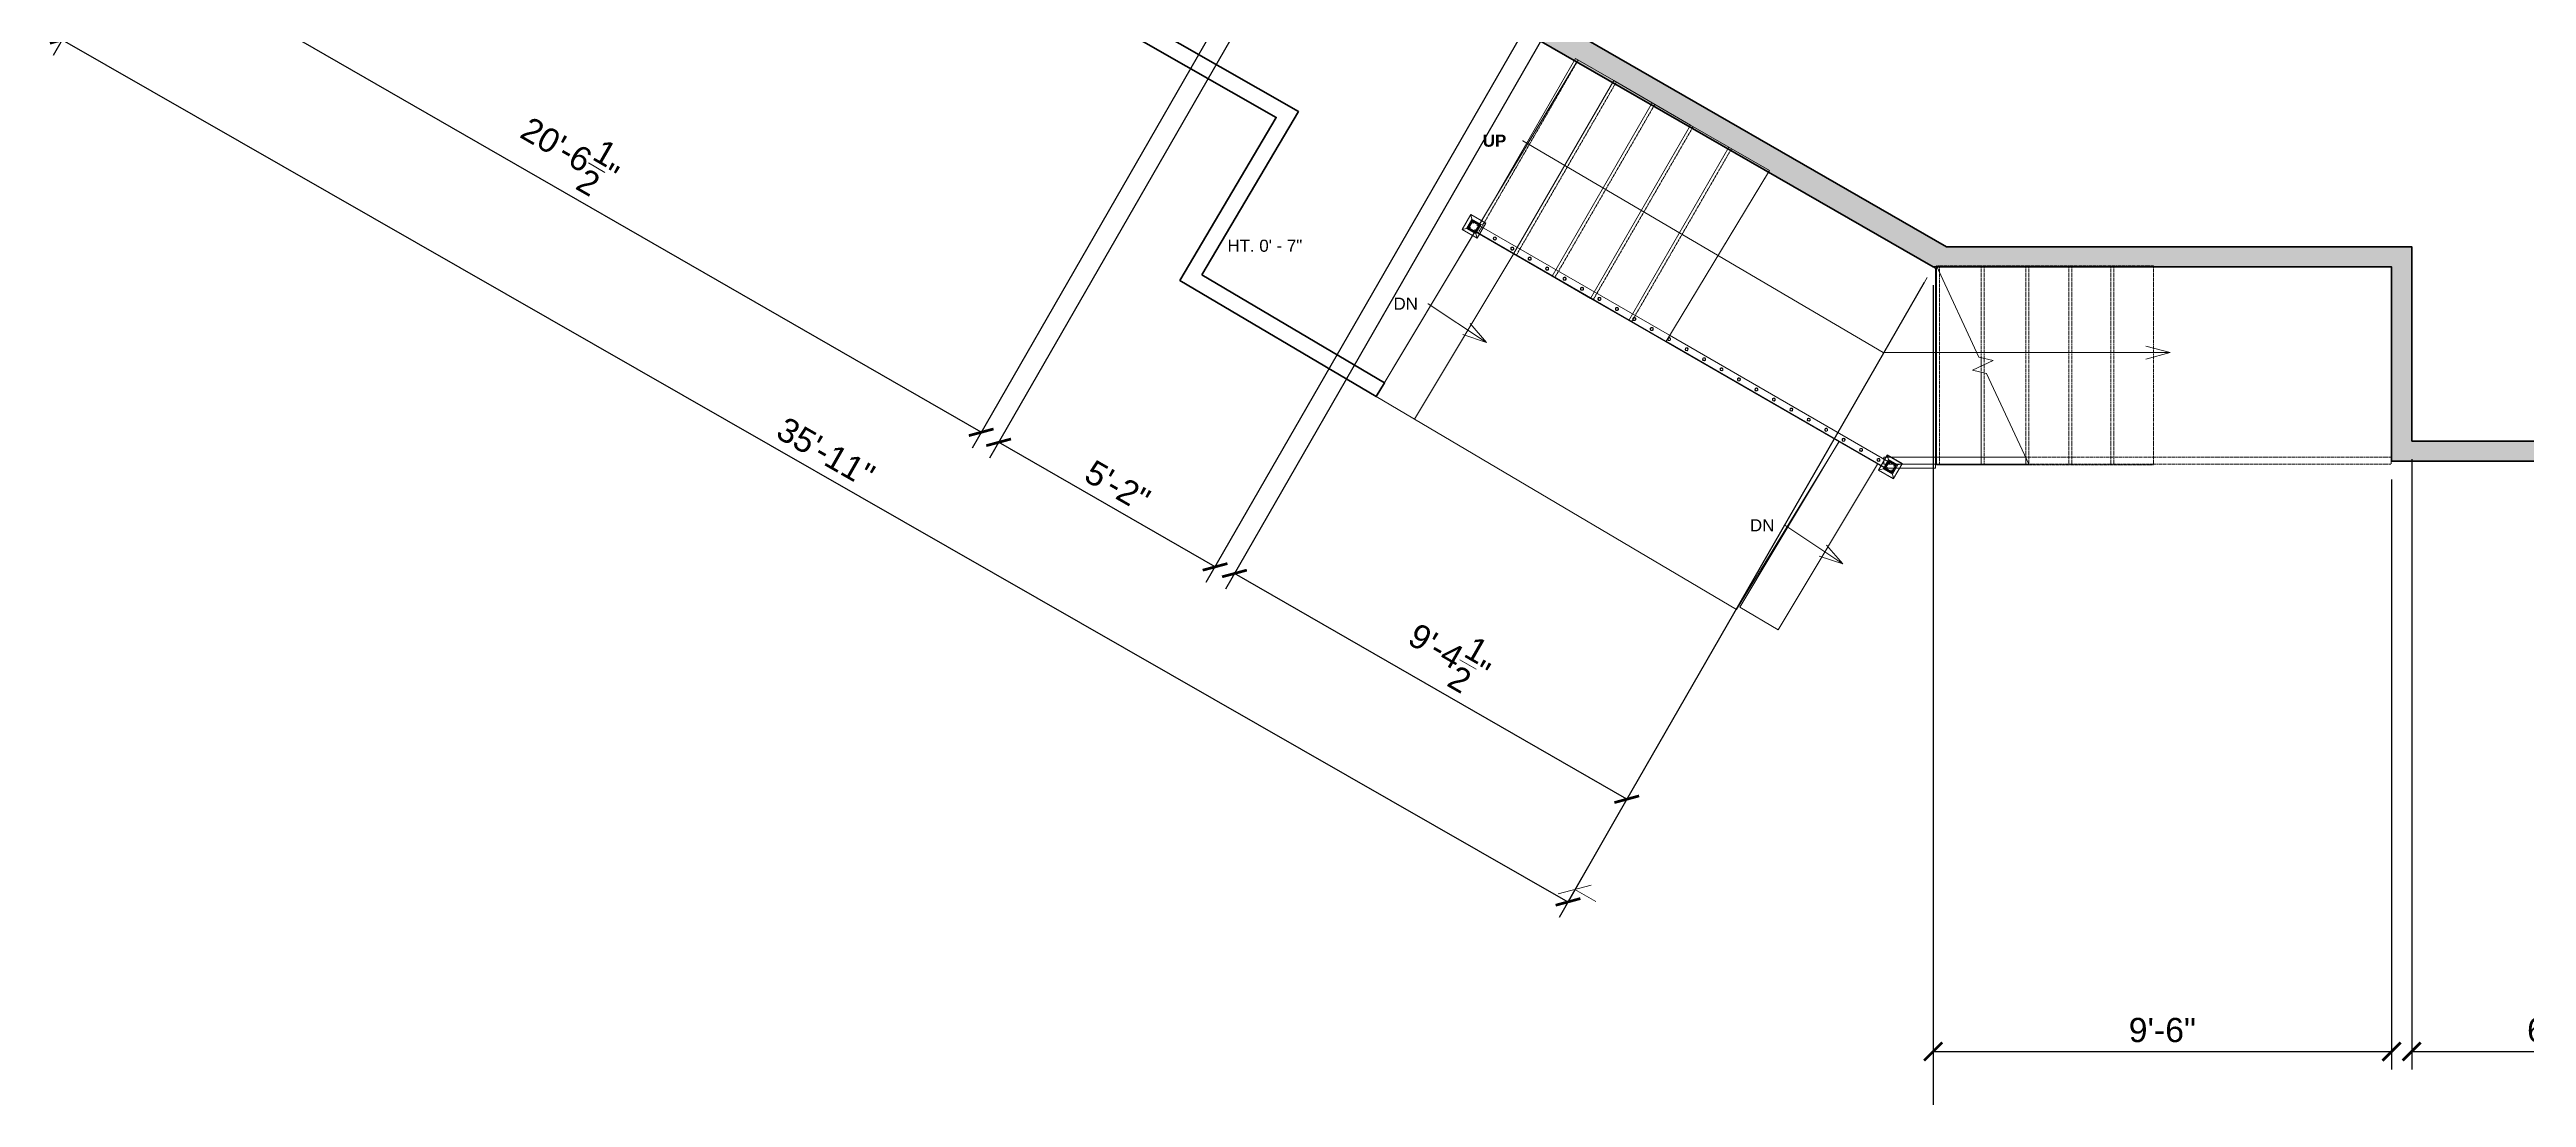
# Model space of a CAD drawing. Header units: inches. Extents: x -2078 to 106214, y -964 to 6385.
# Drawn here: x 86831 to 87446, y 3512 to 3772 of the extents above; entities that cross this region are included whole.
import ezdxf

# ---------------------------------------------------------------- set-up
doc = ezdxf.new("R2010")
doc.units = ezdxf.units.IN
doc.header["$MEASUREMENT"] = 0
doc.linetypes.add('Overhead 1_16_', pattern=[0.101562, 0.0625, -0.039062])
for name, color, linetype, lineweight in [('A-ANNO', 2, 'Continuous', 5), ('A-ANNO-DIMS', 1, 'Continuous', 9), ('A-ANNO-DIMS-48', 1, 'Continuous', 9), ('A-FLOR', 6, 'Continuous', 18), ('A-RAILING', 4, 'Continuous', 9), ('A-STRS', 4, 'Continuous', 9), ('A-STRS-MBND', 31, 'Overhead 1_16_', 9), ('A-WALL', 3, 'Continuous', 40), ('S-STRS-MBND', 31, 'Continuous', 9)]:
    doc.layers.add(name, color=color, linetype=linetype, lineweight=lineweight)
doc.layers.add('A-HATCH', color=9, linetype='Continuous')
doc.styles.add('Arial_1', font='arial.ttf', dxfattribs={"height": 0.0625})
doc.styles.add('Arial_B_4', font='arialbd.ttf', dxfattribs={"height": 0.0625})
doc.styles.add('Jay Cad', font='arial.ttf', dxfattribs={"height": 0.125})
doc.dimstyles.new('Jay Cad - DIMS', dxfattribs={"dimtxt": 0.125, "dimasz": 0.09375, "dimexe": 0.09375, "dimexo": 0.09375, "dimgap": 0.046875, "dimtad": 1, "dimdec": 1, "dimzin": 0, "dimdsep": 46, "dimlunit": 4, "dimtxsty": 'Jay Cad', "dimblk": 'ARCHTICK', "dimcen": 0.09, "dimclrd": 1, "dimclre": 1, "dimclrt": 256, "dimadec": 0, "dimazin": 0, "dimtfac": 1, "dimtdec": 1, "dimtofl": 0, "dimtmove": 1, "dimatfit": 3, "dimfxl": 1, "dimtolj": 1, "dimtzin": 0, "dimarcsym": 0})

# ---------------------------------------------------------------- blocks, each defined once
blk = doc.blocks.new('Railing - Railing-1516007-1ST FLOOR PLAN - BUISNESS OFFCE')
at = {"layer": 'A-RAILING'}
for p, q in [((-193.83, -69.4), (-191.51, -69.4)), ((-193.83, -71.15), (-193.83, -69.4)), ((-193.83, -69.4), (-191.51, -69.4)), ((-193.83, -71.15), (-193.83, -69.4)), ((-193.83, -71.15), (-191.51, -71.15)), ((-193.83, -71.15), (-191.51, -71.15)), ((-191.51, -69.4), (-158.59, -69.4)), ((-191.51, -69.4), (-158.59, -69.4)), ((-191.51, -71.15), (-157.77, -71.15)), ((-191.51, -71.15), (-157.77, -71.15)), ((-157.77, -71.15), (-158.59, -69.4)), ((-157.77, -71.15), (-158.59, -69.4)), ((-157.77, -71.15), (-158.59, -69.4))]:
    blk.add_line(p, q, dxfattribs=at)
at = {"layer": 'A-RAILING', "linetype": 'Overhead 1_16_'}
for p, q in [((-158.59, -69.4), (-126.83, -69.4)), ((-158.59, -69.4), (-126.83, -69.4)), ((-157.77, -71.15), (-126.83, -71.15)), ((-157.77, -71.15), (-126.83, -71.15)), ((-126.83, -69.4), (-67.83, -69.4)), ((-126.83, -69.4), (-67.83, -69.4)), ((-126.83, -71.15), (-67.83, -71.15)), ((-126.83, -71.15), (-67.83, -71.15)), ((-67.83, -69.4), (-67.83, -71.15)), ((-67.83, -69.4), (-67.83, -71.15))]:
    blk.add_line(p, q, dxfattribs=at)
blk = doc.blocks.new('Railing - Flat Cap - 2_ Heavy Duty Post-1520758-1ST FLOOR PLAN - BUISNESS OFFCE')
at = {"layer": 'A-RAILING'}
for p, q in [((-2.14, 2.14), (-2.16, 2.16)), ((-2.16, 2.16), (-2.16, -2.16)), ((-2.16, 2.16), (2.16, 2.16)), ((-1.34, 1.34), (-2.14, 2.14)), ((-2.14, 2.14), (-2.14, -2.14)), ((2.14, 2.14), (-2.14, 2.14)), ((-1.34, -1.34), (-1.34, 1.34)), ((1.34, 1.34), (-1.34, 1.34)), ((-1.13, 1.13), (-1.14, 1.14)), ((-1.14, 1.14), (-1.14, -1.14)), ((1.14, 1.14), (-1.14, 1.14)), ((-0.58, 0.58), (-1.1, 1.1)), ((-1, -1), (-1, 1)), ((1, 1), (-1, 1)), ((-1, 1), (-1, -1)), ((1, 1), (-1, 1)), ((-1, -1), (-1, 1)), ((-1, 1), (-1, -1)), ((-1, 1), (1, 1)), ((-1, 1), (1, 1)), ((0.91, 0.91), (-0.91, 0.91)), ((-0.91, 0.91), (-0.91, -0.91)), ((-0.91, 0.91), (0.91, 0.91)), ((-0.91, -0.91), (-0.91, 0.91)), ((1.1, 1.1), (0.58, 0.58)), ((0.91, -0.91), (0.91, 0.91)), ((0.91, 0.91), (0.91, -0.91)), ((1, 1), (1, -1)), ((1, -1), (1, 1)), ((1, -1), (1, 1)), ((1, 1), (1, -1)), ((1.14, 1.14), (1.13, 1.13)), ((1.14, -1.14), (1.14, 1.14)), ((2.14, 2.14), (1.34, 1.34)), ((1.34, 1.34), (1.34, -1.34)), ((2.16, 2.16), (2.14, 2.14)), ((2.14, -2.14), (2.14, 2.14)), ((2.16, -2.16), (2.16, 2.16)), ((-2.14, -2.14), (-2.16, -2.16)), ((-2.16, -2.16), (2.16, -2.16)), ((-1.34, -1.34), (-2.14, -2.14)), ((-2.14, -2.14), (2.14, -2.14)), ((1.34, -1.34), (-1.34, -1.34)), ((-1.13, -1.13), (-1.14, -1.14)), ((-1.14, -1.14), (1.14, -1.14)), ((-0.58, -0.58), (-1.1, -1.1)), ((1, -1), (-1, -1)), ((-1, -1), (1, -1)), ((1, -1), (-1, -1)), ((-1, -1), (1, -1)), ((-0.91, -0.91), (0.91, -0.91)), ((0.91, -0.91), (-0.91, -0.91)), ((0.58, -0.58), (1.1, -1.1)), ((1.13, -1.13), (1.14, -1.14)), ((1.34, -1.34), (2.14, -2.14)), ((2.14, -2.14), (2.16, -2.16))]:
    blk.add_line(p, q, dxfattribs=at)
for points in [[(-1.1, 1.1), (-1.1, 1.1), (-1.11, 1.11), (-1.12, 1.12), (-1.13, 1.13), (-1.13, 1.13), (-1.13, 1.13)], [(-0.55, 0.55), (-0.55, 0.55), (-0.56, 0.56), (-0.57, 0.57), (-0.58, 0.58), (-0.58, 0.58)], [(0.58, 0.58), (0.58, 0.58), (0.57, 0.57), (0.56, 0.56), (0.55, 0.55), (0.55, 0.55)], [(1.13, 1.13), (1.13, 1.13), (1.13, 1.13), (1.12, 1.12), (1.11, 1.11), (1.1, 1.1), (1.1, 1.1)], [(-1.1, -1.1), (-1.1, -1.1), (-1.11, -1.11), (-1.12, -1.12), (-1.13, -1.13), (-1.13, -1.13), (-1.13, -1.13)], [(-0.55, -0.55), (-0.55, -0.55), (-0.56, -0.56), (-0.57, -0.57), (-0.58, -0.58), (-0.58, -0.58)], [(0.55, -0.55), (0.55, -0.55), (0.56, -0.56), (0.57, -0.57), (0.58, -0.58), (0.58, -0.58)], [(1.1, -1.1), (1.1, -1.1), (1.11, -1.11), (1.12, -1.12), (1.13, -1.13), (1.13, -1.13), (1.13, -1.13)]]:
    blk.add_open_spline(points, degree=3, dxfattribs=at)
blk = doc.blocks.new('Railing - Flat Cap - 2_ Heavy Duty Post-1516491-1ST FLOOR PLAN - BUISNESS OFFCE')
at = {"layer": 'A-RAILING'}
for p, q in [((-2.14, 2.14), (-2.16, 2.16)), ((-2.16, 2.16), (-2.16, -2.16)), ((-2.16, 2.16), (2.16, 2.16)), ((-1.34, 1.34), (-2.14, 2.14)), ((-2.14, 2.14), (-2.14, -2.14)), ((2.14, 2.14), (-2.14, 2.14)), ((-1.34, -1.34), (-1.34, 1.34)), ((1.34, 1.34), (-1.34, 1.34)), ((-1.13, 1.13), (-1.14, 1.14)), ((-1.14, 1.14), (-1.14, -1.14)), ((1.14, 1.14), (-1.14, 1.14)), ((-0.58, 0.58), (-1.1, 1.1)), ((-1, -1), (-1, 1)), ((-1, 1), (-1, -1)), ((-1, 1), (1, 1)), ((-1, 1), (1, 1)), ((-1, -1), (-1, 1)), ((1, 1), (-1, 1)), ((-1, 1), (-1, -1)), ((1, 1), (-1, 1)), ((0.91, 0.91), (-0.91, 0.91)), ((-0.91, 0.91), (-0.91, -0.91)), ((-0.91, 0.91), (0.91, 0.91)), ((-0.91, -0.91), (-0.91, 0.91)), ((1.1, 1.1), (0.58, 0.58)), ((0.91, -0.91), (0.91, 0.91)), ((0.91, 0.91), (0.91, -0.91)), ((1, -1), (1, 1)), ((1, 1), (1, -1)), ((1, 1), (1, -1)), ((1, -1), (1, 1)), ((1.14, 1.14), (1.13, 1.13)), ((1.14, -1.14), (1.14, 1.14)), ((2.14, 2.14), (1.34, 1.34)), ((1.34, 1.34), (1.34, -1.34)), ((2.16, 2.16), (2.14, 2.14)), ((2.14, -2.14), (2.14, 2.14)), ((2.16, -2.16), (2.16, 2.16)), ((-2.14, -2.14), (-2.16, -2.16)), ((-2.16, -2.16), (2.16, -2.16)), ((-1.34, -1.34), (-2.14, -2.14)), ((-2.14, -2.14), (2.14, -2.14)), ((1.34, -1.34), (-1.34, -1.34)), ((-1.13, -1.13), (-1.14, -1.14)), ((-1.14, -1.14), (1.14, -1.14)), ((-0.58, -0.58), (-1.1, -1.1)), ((1, -1), (-1, -1)), ((-1, -1), (1, -1)), ((1, -1), (-1, -1)), ((-1, -1), (1, -1)), ((-0.91, -0.91), (0.91, -0.91)), ((0.91, -0.91), (-0.91, -0.91)), ((0.58, -0.58), (1.1, -1.1)), ((1.13, -1.13), (1.14, -1.14)), ((1.34, -1.34), (2.14, -2.14)), ((2.14, -2.14), (2.16, -2.16))]:
    blk.add_line(p, q, dxfattribs=at)
for points in [[(-1.1, 1.1), (-1.1, 1.1), (-1.11, 1.11), (-1.12, 1.12), (-1.13, 1.13), (-1.13, 1.13), (-1.13, 1.13)], [(-0.55, 0.55), (-0.55, 0.55), (-0.56, 0.56), (-0.57, 0.57), (-0.58, 0.58), (-0.58, 0.58)], [(0.58, 0.58), (0.58, 0.58), (0.57, 0.57), (0.56, 0.56), (0.55, 0.55), (0.55, 0.55)], [(1.13, 1.13), (1.13, 1.13), (1.13, 1.13), (1.12, 1.12), (1.11, 1.11), (1.1, 1.1), (1.1, 1.1)], [(-1.1, -1.1), (-1.1, -1.1), (-1.11, -1.11), (-1.12, -1.12), (-1.13, -1.13), (-1.13, -1.13), (-1.13, -1.13)], [(-0.55, -0.55), (-0.55, -0.55), (-0.56, -0.56), (-0.57, -0.57), (-0.58, -0.58), (-0.58, -0.58)], [(0.55, -0.55), (0.55, -0.55), (0.56, -0.56), (0.57, -0.57), (0.58, -0.58), (0.58, -0.58)], [(1.1, -1.1), (1.1, -1.1), (1.11, -1.11), (1.12, -1.12), (1.13, -1.13), (1.13, -1.13), (1.13, -1.13)]]:
    blk.add_open_spline(points, degree=3, dxfattribs=at)
blk = doc.blocks.new('Railing - 3_4_ x 3_4_ x _045_ wall-1520656-1ST FLOOR PLAN - BUISNESS OFFCE')
at = {"layer": 'A-RAILING', "flags": 128}
for points in [[(-0.38, 0), (-0.37, 0.08), (-0.34, 0.16), (-0.29, 0.23), (-0.23, 0.29), (-0.16, 0.34), (-0.08, 0.37), (0, 0.38)], [(0, 0.38), (-0.08, 0.37), (-0.16, 0.34), (-0.23, 0.29), (-0.29, 0.23), (-0.34, 0.16), (-0.37, 0.08), (-0.38, 0)], [(-0.38, 0), (-0.37, -0.08), (-0.34, -0.16), (-0.29, -0.23), (-0.23, -0.29), (-0.16, -0.34), (-0.08, -0.37), (0, -0.38)], [(0, -0.38), (-0.08, -0.37), (-0.16, -0.34), (-0.23, -0.29), (-0.29, -0.23), (-0.34, -0.16), (-0.37, -0.08), (-0.38, 0)], [(-0.33, 0), (-0.32, 0.08), (-0.29, 0.15), (-0.25, 0.22), (-0.19, 0.27), (-0.12, 0.31), (-0.04, 0.33), (0.04, 0.33), (0.12, 0.31), (0.19, 0.27), (0.25, 0.22), (0.29, 0.15), (0.32, 0.08), (0.33, 0)], [(0.33, 0), (0.32, 0.08), (0.29, 0.15), (0.25, 0.22), (0.19, 0.27), (0.12, 0.31), (0.04, 0.33), (-0.04, 0.33), (-0.12, 0.31), (-0.19, 0.27), (-0.25, 0.22), (-0.29, 0.15), (-0.32, 0.08), (-0.33, 0)], [(-0.33, 0), (-0.32, -0.08), (-0.29, -0.15), (-0.25, -0.22), (-0.19, -0.27), (-0.12, -0.31), (-0.04, -0.33), (0.04, -0.33), (0.12, -0.31), (0.19, -0.27), (0.25, -0.22), (0.29, -0.15), (0.32, -0.08), (0.33, 0)], [(0, 0.38), (0.08, 0.37), (0.16, 0.34), (0.23, 0.29), (0.29, 0.23), (0.34, 0.16), (0.37, 0.08), (0.38, 0)], [(0.38, 0), (0.37, 0.08), (0.34, 0.16), (0.29, 0.23), (0.23, 0.29), (0.16, 0.34), (0.08, 0.37), (0, 0.38)], [(0.33, 0), (0.32, -0.08), (0.29, -0.15), (0.25, -0.22), (0.19, -0.27), (0.12, -0.31), (0.04, -0.33), (-0.04, -0.33), (-0.12, -0.31), (-0.19, -0.27), (-0.25, -0.22), (-0.29, -0.15), (-0.32, -0.08), (-0.33, 0)], [(0, -0.38), (0.08, -0.37), (0.16, -0.34), (0.23, -0.29), (0.29, -0.23), (0.34, -0.16), (0.37, -0.08), (0.38, 0)], [(0.38, 0), (0.37, -0.08), (0.34, -0.16), (0.29, -0.23), (0.23, -0.29), (0.16, -0.34), (0.08, -0.37), (0, -0.38)]]:
    blk.add_lwpolyline(points, dxfattribs=at)
blk = doc.blocks.new('Railing - 3_4_ x 3_4_ x _045_ wall-1516493-1ST FLOOR PLAN - BUISNESS OFFCE')
at = {"layer": 'A-RAILING'}
for radius, start, end in [(0.375, 90, 180), (0.375, 90, 180), (0.375, 180, 270), (0.33, 0, 180), (0.33, 0, 180), (0.33, 180, 360), (0.33, 180, 360), (0.375, 0, 90), (0.375, 360, 90), (0.375, 270, 360), (0.375, 270, 360), (0.375, 180, 270)]:
    blk.add_arc((0, 0), radius, start, end, dxfattribs=at)
blk = doc.blocks.new('Railing - Railing-1520375-1ST FLOOR PLAN - BUISNESS OFFCE')
at = {"layer": 'A-RAILING'}
for p, q in [((-295.16, -13.36), (-294.28, -11.85)), ((-295.16, -13.36), (-294.28, -11.85)), ((-294.28, -11.85), (-247.03, -39.13)), ((-294.28, -11.85), (-247.03, -39.13)), ((-295.16, -13.36), (-247.9, -40.64)), ((-295.16, -13.36), (-247.9, -40.64)), ((-247.9, -40.64), (-193.48, -72.06)), ((-247.9, -40.64), (-193.48, -72.06)), ((-247.03, -39.13), (-192.6, -70.55)), ((-247.03, -39.13), (-192.6, -70.55)), ((-192.6, -70.55), (-193.48, -72.06)), ((-192.6, -70.55), (-193.48, -72.06))]:
    blk.add_line(p, q, dxfattribs=at)
at = {"rotation": 60.00153650039409}
for name, p in [('Railing - Flat Cap - 2_ Heavy Duty Post-1520758-1ST FLOOR PLAN - BUISNESS OFFCE', (-295.58, -12.11)), ('Railing - 3_4_ x 3_4_ x _045_ wall-1520656-1ST FLOOR PLAN - BUISNESS OFFCE', (-290.39, -15.11)), ('Railing - 3_4_ x 3_4_ x _045_ wall-1520656-1ST FLOOR PLAN - BUISNESS OFFCE', (-286.06, -17.61)), ('Railing - 3_4_ x 3_4_ x _045_ wall-1520656-1ST FLOOR PLAN - BUISNESS OFFCE', (-281.73, -20.11)), ('Railing - 3_4_ x 3_4_ x _045_ wall-1520656-1ST FLOOR PLAN - BUISNESS OFFCE', (-277.4, -22.61)), ('Railing - 3_4_ x 3_4_ x _045_ wall-1520656-1ST FLOOR PLAN - BUISNESS OFFCE', (-273.07, -25.11)), ('Railing - 3_4_ x 3_4_ x _045_ wall-1520656-1ST FLOOR PLAN - BUISNESS OFFCE', (-268.74, -27.6)), ('Railing - 3_4_ x 3_4_ x _045_ wall-1520656-1ST FLOOR PLAN - BUISNESS OFFCE', (-264.41, -30.1)), ('Railing - 3_4_ x 3_4_ x _045_ wall-1520656-1ST FLOOR PLAN - BUISNESS OFFCE', (-260.08, -32.6)), ('Railing - 3_4_ x 3_4_ x _045_ wall-1520656-1ST FLOOR PLAN - BUISNESS OFFCE', (-255.75, -35.1)), ('Railing - 3_4_ x 3_4_ x _045_ wall-1520656-1ST FLOOR PLAN - BUISNESS OFFCE', (-251.42, -37.6)), ('Railing - 3_4_ x 3_4_ x _045_ wall-1516493-1ST FLOOR PLAN - BUISNESS OFFCE', (-247.09, -40.1)), ('Railing - 3_4_ x 3_4_ x _045_ wall-1516493-1ST FLOOR PLAN - BUISNESS OFFCE', (-242.76, -42.6)), ('Railing - 3_4_ x 3_4_ x _045_ wall-1516493-1ST FLOOR PLAN - BUISNESS OFFCE', (-238.43, -45.1)), ('Railing - 3_4_ x 3_4_ x _045_ wall-1516493-1ST FLOOR PLAN - BUISNESS OFFCE', (-234.1, -47.6)), ('Railing - 3_4_ x 3_4_ x _045_ wall-1516493-1ST FLOOR PLAN - BUISNESS OFFCE', (-229.77, -50.1)), ('Railing - 3_4_ x 3_4_ x _045_ wall-1516493-1ST FLOOR PLAN - BUISNESS OFFCE', (-225.44, -52.6)), ('Railing - 3_4_ x 3_4_ x _045_ wall-1516493-1ST FLOOR PLAN - BUISNESS OFFCE', (-221.11, -55.1)), ('Railing - 3_4_ x 3_4_ x _045_ wall-1516493-1ST FLOOR PLAN - BUISNESS OFFCE', (-216.77, -57.6)), ('Railing - 3_4_ x 3_4_ x _045_ wall-1516493-1ST FLOOR PLAN - BUISNESS OFFCE', (-212.44, -60.1)), ('Railing - 3_4_ x 3_4_ x _045_ wall-1516493-1ST FLOOR PLAN - BUISNESS OFFCE', (-208.11, -62.6)), ('Railing - 3_4_ x 3_4_ x _045_ wall-1516493-1ST FLOOR PLAN - BUISNESS OFFCE', (-203.78, -65.1)), ('Railing - 3_4_ x 3_4_ x _045_ wall-1516493-1ST FLOOR PLAN - BUISNESS OFFCE', (-199.45, -67.6)), ('Railing - 3_4_ x 3_4_ x _045_ wall-1516493-1ST FLOOR PLAN - BUISNESS OFFCE', (-195.12, -70.1)), ('Railing - Flat Cap - 2_ Heavy Duty Post-1516491-1ST FLOOR PLAN - BUISNESS OFFCE', (-192.17, -71.81))]:
    blk.add_blockref(name, p, dxfattribs=at)
blk = doc.blocks.new('_Oblique')
at = {"color": 0, "linetype": 'ByBlock', "lineweight": -2}
blk.add_line((-0.5, -0.5), (0.5, 0.5), dxfattribs=at)
blk = doc.blocks.new('_ArchTick')
at = {"color": 0, "linetype": 'ByBlock', "const_width": 0.15}
blk.add_lwpolyline([(-0.5, -0.5), (0.5, 0.5)], dxfattribs=at)
blk = doc.blocks.new('*D3169')
at = {"layer": 'A-ANNO-DIMS-48', "color": 1, "lineweight": -2, "transparency": 16777216}
for p, q in [((86846.93, 3795.77), (86832.34, 3770.28)), ((86834.57, 3774.19), (87208.47, 3560.13)), ((87220.83, 3581.71), (87206.24, 3556.22))]:
    blk.add_line(p, q, dxfattribs=at)
at = {"layer": 'Defpoints', "color": 0, "transparency": 16777216}
for p in [(86849.16, 3799.67), (87223.06, 3585.62), (87208.47, 3560.13)]:
    blk.add_point(p, dxfattribs=at)
at = {"layer": 'A-ANNO-DIMS-48', "color": 1, "lineweight": -2, "transparency": 16777216, "xscale": 4.5, "yscale": 4.5, "zscale": 4.5}
for p, rotation in [((86834.57, 3774.19), 150.2090032084977), ((87208.47, 3560.13), 330.2090032084977)]:
    blk.add_blockref('_ArchTick', p, dxfattribs=dict(at, rotation=rotation))
at = {"layer": 'A-ANNO-DIMS-48', "color": 2, "transparency": 16777216, "insert": (87024.16, 3671.77), "char_height": 6, "attachment_point": 5, "rotation": 330.209, "style": 'Jay Cad'}
blk.add_mtext('\\A1;35\'-11"', dxfattribs=at)
blk = doc.blocks.new('*D3184')
at = {"layer": 'A-ANNO-DIMS-48', "color": 1, "lineweight": -2, "transparency": 16777216}
for p, q in [((87417.97, 3670.05), (87417.97, 3518.47)), ((87491.97, 3664.62), (87491.97, 3518.47)), ((87417.97, 3522.97), (87491.97, 3522.97))]:
    blk.add_line(p, q, dxfattribs=at)
at = {"layer": 'Defpoints', "color": 0, "transparency": 16777216}
for p in [(87417.97, 3674.55), (87491.97, 3669.12), (87491.97, 3522.97)]:
    blk.add_point(p, dxfattribs=at)
at = {"layer": 'A-ANNO-DIMS-48', "color": 1, "lineweight": -2, "transparency": 16777216, "xscale": 4.5, "yscale": 4.5, "zscale": 4.5, "rotation": 180}
blk.add_blockref('_ArchTick', (87417.97, 3522.97), dxfattribs=at)
at = {"layer": 'A-ANNO-DIMS-48', "color": 1, "lineweight": -2, "transparency": 16777216, "xscale": 4.5, "yscale": 4.5, "zscale": 4.5}
blk.add_blockref('_ArchTick', (87491.97, 3522.97), dxfattribs=at)
at = {"layer": 'A-ANNO-DIMS-48', "color": 2, "transparency": 16777216, "insert": (87454.97, 3528.28), "char_height": 6, "width": 0.4008, "attachment_point": 5, "style": 'Jay Cad'}
blk.add_mtext('\\A1;6\'-2"', dxfattribs=at)
blk = doc.blocks.new('*D3185')
at = {"layer": 'A-ANNO-DIMS-48', "color": 1, "lineweight": -2, "transparency": 16777216}
for p, q in [((87299.14, 3713.3), (87299.14, 3518.47)), ((87412.97, 3665.05), (87412.97, 3518.47)), ((87299.14, 3522.97), (87412.97, 3522.97))]:
    blk.add_line(p, q, dxfattribs=at)
at = {"layer": 'Defpoints', "color": 0, "transparency": 16777216}
for p in [(87299.14, 3717.8), (87412.97, 3669.55), (87412.97, 3522.97)]:
    blk.add_point(p, dxfattribs=at)
at = {"layer": 'A-ANNO-DIMS-48', "color": 1, "lineweight": -2, "transparency": 16777216, "xscale": 4.5, "yscale": 4.5, "zscale": 4.5, "rotation": 180}
blk.add_blockref('_ArchTick', (87299.14, 3522.97), dxfattribs=at)
at = {"layer": 'A-ANNO-DIMS-48', "color": 1, "lineweight": -2, "transparency": 16777216, "xscale": 4.5, "yscale": 4.5, "zscale": 4.5}
blk.add_blockref('_ArchTick', (87412.97, 3522.97), dxfattribs=at)
at = {"layer": 'A-ANNO-DIMS-48', "color": 2, "transparency": 16777216, "insert": (87356.06, 3528.28), "char_height": 6, "width": 0.8352, "attachment_point": 5, "style": 'Jay Cad'}
blk.add_mtext('\\A1;9\'-6"', dxfattribs=at)
blk = doc.blocks.new('*D3188')
at = {"layer": 'A-ANNO-DIMS-48', "color": 1, "lineweight": -2, "transparency": 16777216}
for p, q in [((87299.14, 3713.3), (87299.14, 3493.34)), ((87959.97, 3669.55), (87959.97, 3493.34)), ((87299.14, 3497.84), (87959.97, 3497.84))]:
    blk.add_line(p, q, dxfattribs=at)
at = {"layer": 'Defpoints', "color": 0, "transparency": 16777216}
for p in [(87299.14, 3717.8), (87959.97, 3674.05), (87959.97, 3497.84)]:
    blk.add_point(p, dxfattribs=at)
at = {"layer": 'A-ANNO-DIMS-48', "color": 1, "lineweight": -2, "transparency": 16777216, "xscale": 4.5, "yscale": 4.5, "zscale": 4.5, "rotation": 180}
blk.add_blockref('_ArchTick', (87299.14, 3497.84), dxfattribs=at)
at = {"layer": 'A-ANNO-DIMS-48', "color": 1, "lineweight": -2, "transparency": 16777216, "xscale": 4.5, "yscale": 4.5, "zscale": 4.5}
blk.add_blockref('_ArchTick', (87959.97, 3497.84), dxfattribs=at)
at = {"layer": 'A-ANNO-DIMS-48', "color": 2, "transparency": 16777216, "insert": (87629.56, 3503.15), "char_height": 6, "width": 0.9218, "attachment_point": 5, "style": 'Jay Cad'}
blk.add_mtext('\\A1;55\'-1"', dxfattribs=at)
blk = doc.blocks.new('*D3189')
at = {"layer": 'A-ANNO-DIMS-48', "color": 1, "lineweight": -2, "transparency": 16777216}
for p, q in [((86926.48, 3934.01), (86846.92, 3795.77)), ((87140.07, 3811.08), (87060.51, 3672.84)), ((87062.76, 3676.74), (86849.16, 3799.67))]:
    blk.add_line(p, q, dxfattribs=at)
at = {"layer": 'Defpoints', "color": 0, "transparency": 16777216}
for p in [(86928.72, 3937.91), (87142.32, 3814.98), (86849.16, 3799.67)]:
    blk.add_point(p, dxfattribs=at)
at = {"layer": 'A-ANNO-DIMS-48', "color": 1, "lineweight": -2, "transparency": 16777216, "xscale": 4.5, "yscale": 4.5, "zscale": 4.5}
for p, rotation in [((86849.16, 3799.67), 150.0778970738545), ((87062.76, 3676.74), 330.0778970738545)]:
    blk.add_blockref('_ArchTick', p, dxfattribs=dict(at, rotation=rotation))
at = {"layer": 'A-ANNO-DIMS-48', "color": 2, "transparency": 16777216, "insert": (86960.61, 3746.29), "char_height": 6, "width": 0.4874, "attachment_point": 5, "rotation": 330.0779, "style": 'Jay Cad'}
blk.add_mtext('\\A1;20\'-6{\\H1x;\\S1/2;}"', dxfattribs=at)
blk = doc.blocks.new('*D3190')
at = {"layer": 'A-ANNO-DIMS-48', "color": 1, "lineweight": -2, "transparency": 16777216}
for p, q in [((87144.41, 3808.58), (87064.85, 3670.35)), ((87198.14, 3777.66), (87118.58, 3639.42)), ((87120.83, 3643.32), (87067.09, 3674.25))]:
    blk.add_line(p, q, dxfattribs=at)
at = {"layer": 'Defpoints', "color": 0, "transparency": 16777216}
for p in [(87146.65, 3812.48), (87200.39, 3781.56), (87067.09, 3674.25)]:
    blk.add_point(p, dxfattribs=at)
at = {"layer": 'A-ANNO-DIMS-48', "color": 1, "lineweight": -2, "transparency": 16777216, "xscale": 4.5, "yscale": 4.5, "zscale": 4.5}
for p, rotation in [((87067.09, 3674.25), 150.0778970738545), ((87120.83, 3643.32), 330.0778970738545)]:
    blk.add_blockref('_ArchTick', p, dxfattribs=dict(at, rotation=rotation))
at = {"layer": 'A-ANNO-DIMS-48', "color": 2, "transparency": 16777216, "insert": (87096.61, 3663.39), "char_height": 6, "width": 0.4008, "attachment_point": 5, "rotation": 330.0779, "style": 'Jay Cad'}
blk.add_mtext('\\A1;5\'-2"', dxfattribs=at)
blk = doc.blocks.new('*D3191')
at = {"layer": 'A-ANNO-DIMS-48', "color": 1, "lineweight": -2, "transparency": 16777216}
for p, q in [((87202.48, 3775.16), (87123.41, 3637.78)), ((87296.89, 3713.9), (87220.82, 3581.72)), ((87223.06, 3585.62), (87125.65, 3641.68))]:
    blk.add_line(p, q, dxfattribs=at)
at = {"layer": 'Defpoints', "color": 0, "transparency": 16777216}
for p in [(87204.72, 3779.06), (87299.14, 3717.8), (87125.65, 3641.68)]:
    blk.add_point(p, dxfattribs=at)
at = {"layer": 'A-ANNO-DIMS-48', "color": 1, "lineweight": -2, "transparency": 16777216, "xscale": 4.5, "yscale": 4.5, "zscale": 4.5}
for p, rotation in [((87125.65, 3641.68), 150.0778970738545), ((87223.06, 3585.62), 330.0778970738545)]:
    blk.add_blockref('_ArchTick', p, dxfattribs=dict(at, rotation=rotation))
at = {"layer": 'A-ANNO-DIMS-48', "color": 2, "transparency": 16777216, "insert": (87179.01, 3621.73), "char_height": 6, "width": 0.4008, "attachment_point": 5, "rotation": 330.0779, "style": 'Jay Cad'}
blk.add_mtext('\\A1;9\'-4{\\H1x;\\S1/2;}"', dxfattribs=at)

msp = doc.modelspace()

# ---------------------------------------------------------------- hatches: boundary and pattern name
at = {"layer": 'A-HATCH'}
for points in [[(87311.167, 3717.798), (87119.51, 3828.105), (87116.517, 3822.904), (87299.139, 3717.798)], [(87417.973, 3717.798), (87417.973, 3722.798), (87302.479, 3722.798), (87311.167, 3717.798), (87412.973, 3717.798)], [(87417.973, 3669.548), (87417.973, 3717.798), (87412.973, 3717.798), (87412.973, 3669.548)], [(87452.973, 3669.548), (87452.973, 3674.548), (87417.973, 3674.548), (87417.973, 3669.548), (87439.459, 3669.548)]]:
    msp.add_hatch(color=256, dxfattribs=at).paths.add_polyline_path(points)

# ---------------------------------------------------------------- linework, layer by layer
at = {"layer": 'A-ANNO'}
for p, q in [((87197.272, 3749.156), (87197.149, 3749.156)), ((87286.772, 3696.523), (87197.272, 3749.156)), ((87173.783, 3708.68), (87173.645, 3708.68)), ((87188.241, 3699.06), (87173.783, 3708.68)), ((87188.241, 3699.06), (87184.137, 3703.722)), ((87188.241, 3699.06), (87182.356, 3701.045)), ((87357.966, 3696.523), (87286.772, 3696.523)), ((87357.966, 3696.523), (87351.966, 3698.131)), ((87357.966, 3696.523), (87351.966, 3694.915)), ((87262.292, 3653.657), (87262.154, 3653.657)), ((87276.75, 3644.036), (87262.292, 3653.657)), ((87276.75, 3644.036), (87272.646, 3648.698)), ((87276.75, 3644.036), (87270.865, 3646.021))]:
    msp.add_line(p, q, dxfattribs=at)
at = {"layer": 'A-ANNO-DIMS'}
for p, q in [((87297.642, 3715.198), (87207.922, 3559.309)), ((87210.166, 3563.209), (87215.366, 3560.216))]:
    msp.add_line(p, q, dxfattribs=at)
at = {"layer": 'A-FLOR'}
for p, q in [((87136.02, 3754.922), (86923.014, 3875.974)), ((87210.675, 3768.713), (87160.868, 3685.613)), ((87232.725, 3699.22), (87258.248, 3741.333)), ((87160.868, 3685.613), (87185.459, 3726.651)), ((87195.014, 3721.135), (87170.362, 3679.996)), ((87185.459, 3726.651), (87275.836, 3674.476)), ((87299.139, 3717.798), (87299.758, 3717.442)), ((87299.758, 3717.442), (87299.758, 3667.798)), ((87287.152, 3667.798), (87232.725, 3699.22)), ((87160.868, 3685.613), (87250.284, 3632.714)), ((87275.836, 3674.476), (87250.284, 3632.714)), ((87251.162, 3633.341), (87275.753, 3674.379)), ((87285.308, 3668.863), (87260.656, 3627.724)), ((87299.758, 3667.798), (87287.152, 3667.798)), ((87260.656, 3627.724), (87251.162, 3633.341))]:
    msp.add_line(p, q, dxfattribs=at)
at = {"layer": 'A-STRS'}
for p, q in [((87210.326, 3769.547), (87185.473, 3726.499)), ((87210.326, 3769.547), (87219.811, 3764.072)), ((87219.811, 3764.072), (87194.958, 3721.023)), ((87229.383, 3758.545), (87204.531, 3715.497)), ((87219.811, 3764.072), (87229.383, 3758.545)), ((87229.383, 3758.545), (87238.91, 3753.046)), ((87238.91, 3753.046), (87214.057, 3709.997)), ((87238.91, 3753.046), (87248.434, 3747.547)), ((87248.434, 3747.547), (87223.581, 3704.499)), ((87248.434, 3747.547), (87258.485, 3741.744)), ((87258.485, 3741.744), (87232.725, 3699.22)), ((87185.473, 3726.499), (87194.958, 3721.023)), ((87194.958, 3721.023), (87204.531, 3715.497)), ((87204.531, 3715.497), (87214.057, 3709.997)), ((87299.963, 3718.048), (87299.963, 3668.697)), ((87214.057, 3709.997), (87223.581, 3704.499)), ((87223.581, 3704.499), (87232.725, 3699.22)), ((87311.065, 3695.279), (87311.065, 3693.184)), ((87311.065, 3691.663), (87311.065, 3668.697)), ((87299.963, 3668.697), (87311.065, 3668.697)), ((87311.065, 3668.697), (87322.167, 3668.697)), ((87322.167, 3670.431), (87322.167, 3668.697)), ((87322.167, 3668.697), (87322.976, 3668.697))]:
    msp.add_line(p, q, dxfattribs=at)
at = {"layer": 'A-STRS', "linetype": 'Overhead 1_16_'}
for p, q in [((87210.976, 3769.172), (87186.123, 3726.124)), ((87220.46, 3763.697), (87195.608, 3720.648)), ((87230.033, 3758.17), (87205.18, 3715.122)), ((87239.559, 3752.671), (87214.707, 3709.622)), ((87249.083, 3747.172), (87224.231, 3704.124)), ((87300.713, 3716.44), (87300.713, 3668.697)), ((87311.815, 3695.097), (87311.815, 3693.534)), ((87311.815, 3691.48), (87311.815, 3668.697)), ((87322.917, 3668.823), (87322.917, 3668.697))]:
    msp.add_line(p, q, dxfattribs=at)
at = {"layer": 'A-STRS-MBND'}
for p, q in [((87299.963, 3718.048), (87353.858, 3718.048)), ((87300.713, 3718.048), (87300.713, 3716.44)), ((87311.065, 3718.048), (87311.065, 3695.279)), ((87311.815, 3718.048), (87311.815, 3695.097)), ((87322.167, 3718.048), (87322.167, 3670.431)), ((87322.917, 3718.048), (87322.917, 3668.823)), ((87332.797, 3718.048), (87332.797, 3668.697)), ((87333.547, 3718.048), (87333.547, 3668.697)), ((87343.23, 3718.048), (87343.23, 3668.697)), ((87343.98, 3718.048), (87343.98, 3668.697)), ((87353.858, 3718.048), (87353.858, 3668.697)), ((87311.065, 3693.184), (87311.065, 3691.663)), ((87311.815, 3693.534), (87311.815, 3691.48)), ((87322.976, 3668.697), (87353.858, 3668.697))]:
    msp.add_line(p, q, dxfattribs=at)
at = {"layer": 'A-WALL'}
for points in [[(87117.568, 3715.877), (87162.905, 3689.055), (87160.868, 3685.613), (87112.089, 3714.471), (87136.02, 3754.922), (86853.731, 3915.972), (86855.713, 3919.447), (87141.531, 3756.383)], [(87417.973, 3674.548), (87417.973, 3722.798), (87302.479, 3722.798), (87204.722, 3779.062), (87228.357, 3820.127), (87224.023, 3822.621), (87200.388, 3781.556), (87146.653, 3812.483), (87208.008, 3919.087), (87203.674, 3921.581), (87142.319, 3814.977), (87119.51, 3828.105), (87116.517, 3822.904), (87299.139, 3717.798), (87412.973, 3717.798), (87412.973, 3669.548), (87455.612, 3669.548), (87455.612, 3674.548)]]:
    msp.add_lwpolyline(points, close=True, dxfattribs=at)
at = {"layer": 'S-STRS-MBND'}
for p, q in [((87310.519, 3695.412), (87299.963, 3718.048)), ((87308.921, 3692.184), (87314.019, 3694.561)), ((87312.421, 3691.333), (87308.921, 3692.184)), ((87314.019, 3694.561), (87310.519, 3695.412)), ((87322.976, 3668.697), (87312.421, 3691.333))]:
    msp.add_line(p, q, dxfattribs=at)

# ---------------------------------------------------------------- block references
at = {"layer": 'A-ANNO-DIMS', "xscale": 5.999999999999999, "yscale": 5.999999999999999, "zscale": 5.999999999999999, "rotation": 150.0778970738652}
msp.add_blockref('_Oblique', (87210.166, 3563.209), dxfattribs=at)
at = {"layer": 'A-RAILING'}
for name in ['Railing - Railing-1520375-1ST FLOOR PLAN - BUISNESS OFFCE', 'Railing - Railing-1516007-1ST FLOOR PLAN - BUISNESS OFFCE']:
    msp.add_blockref(name, (87480.692, 3739.97), dxfattribs=at)

# ---------------------------------------------------------------- texts
at = {"layer": 'A-ANNO', "char_height": 3, "attachment_point": 1}
for s, insert, width, style in [('UP', (87187.309, 3750.656), 7.272, 'Arial_B_4'), ('HT. 0\' - 7"', (87123.907, 3724.572), 23.4825, 'Arial_1'), ('DN', (87165.145, 3710.18), 7.575, 'Arial_1'), ('DN', (87253.654, 3655.157), 7.575, 'Arial_1')]:
    msp.add_mtext(s, dxfattribs=dict(at, insert=insert, width=width, style=style))

# ---------------------------------------------------------------- dimensions: what is measured, and where the dimension line sits
at = {"layer": 'A-ANNO-DIMS-48'}
for base, p1, p2, picture, middle in [((86849.162, 3799.673), (87142.319, 3814.977), (86928.723, 3937.91), '*D3189', (86960.612, 3746.289)), ((87067.092, 3674.246), (87200.388, 3781.556), (87146.653, 3812.483), '*D3190', (87096.61, 3663.388)), ((87125.653, 3641.679), (87299.139, 3717.798), (87204.722, 3779.062), '*D3191', (87179.01, 3621.73))]:
    dim = msp.add_linear_dim(base=base, p1=p1, p2=p2, angle=330.077897, dimstyle='Jay Cad - DIMS', override={"dimclrt": 2}, dxfattribs=at)
    dim.commit()
    dim.dimension.update_dxf_attribs({"geometry": picture, "text_midpoint": middle})
dim = msp.add_aligned_dim(p1=(86849.162, 3799.673), p2=(87223.063, 3585.616), distance=-29.368, dimstyle='Jay Cad - DIMS', override={"dimclrt": 2}, dxfattribs=at)
dim.commit()
dim.dimension.update_dxf_attribs({"geometry": '*D3169', "text_midpoint": (87024.162, 3671.771)})
for base, p1, p2, picture, middle in [((87412.973, 3522.971), (87299.139, 3717.798), (87412.973, 3669.548), '*D3185', (87356.056, 3528.285)), ((87959.973, 3497.839), (87299.139, 3717.798), (87959.973, 3674.046), '*D3188', (87629.556, 3503.153)), ((87491.973, 3522.971), (87417.973, 3674.548), (87491.973, 3669.121), '*D3184', (87454.973, 3528.285))]:
    dim = msp.add_linear_dim(base=base, p1=p1, p2=p2, dimstyle='Jay Cad - DIMS', override={"dimclrt": 2}, dxfattribs=at)
    dim.commit()
    dim.dimension.update_dxf_attribs({"geometry": picture, "text_midpoint": middle})

doc.saveas('drawing.dxf')
